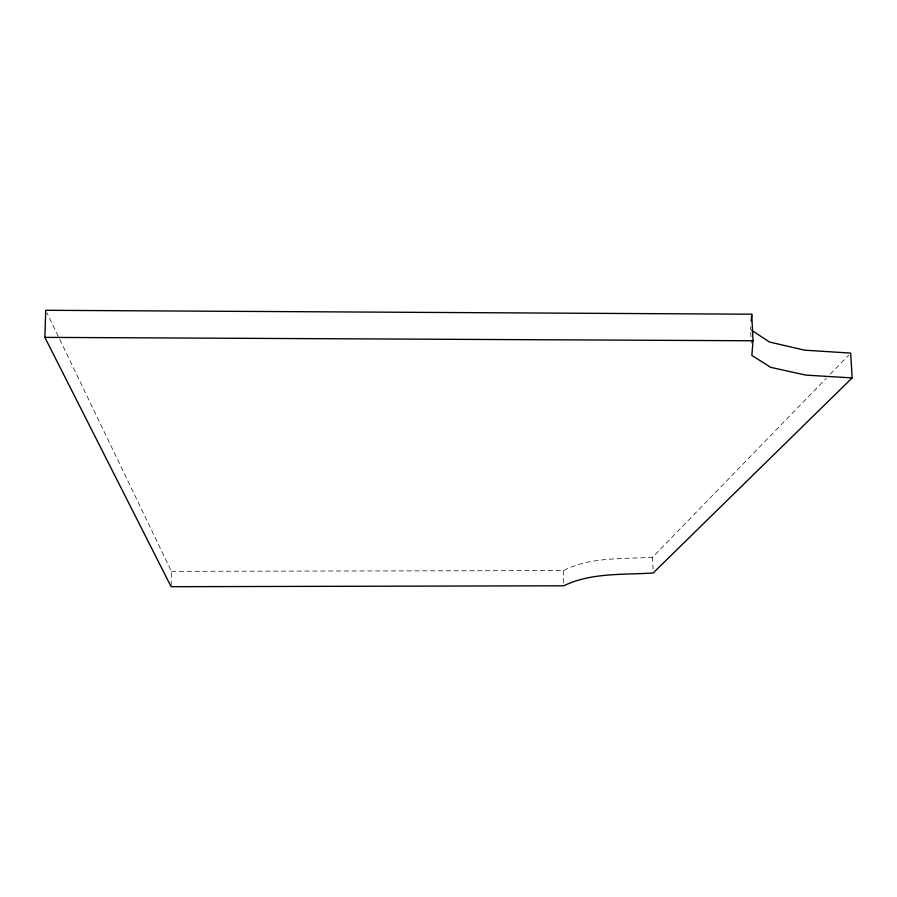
<?xml version="1.0" encoding="UTF-8"?>
<svg xmlns="http://www.w3.org/2000/svg" width="897" height="897" viewBox="0 0 897 897"><rect width="100%" height="100%" fill="white"/><g stroke="black" fill="none" stroke-linecap="round" stroke-linejoin="round"><path stroke-width="0.67" stroke-dasharray="4.49 3.36" d="M171.136 585.304L171.383 571.322L46.947 312.818M750.621 329.558L750.823 326.766M171.383 571.322L563.417 570.593C590.551 556.589 622.922 559.257 652.59 557.205L826.294 378.242M830.196 374.217L848.741 355.122M750.744 332.282L751.26 343.181M652.59 557.205L653.016 569.034M563.417 570.593L563.764 584.418"/><path stroke-width="1.35" d="M852.15 377.917L653.151 572.981C623.426 574.977 591.213 572.376 563.798 585.797L171.114 586.705L44.85 337.373L45.736 310.295L751.731 314.208L753.009 340.759L751.854 355.436L770.747 367.366L805.898 375.114L852.15 377.917L850.692 353.104L804.564 350.166L769.48 342.037L751.731 330.287M751.226 321.193L751.731 314.208M44.85 337.373L753.009 340.759"/></g></svg>
